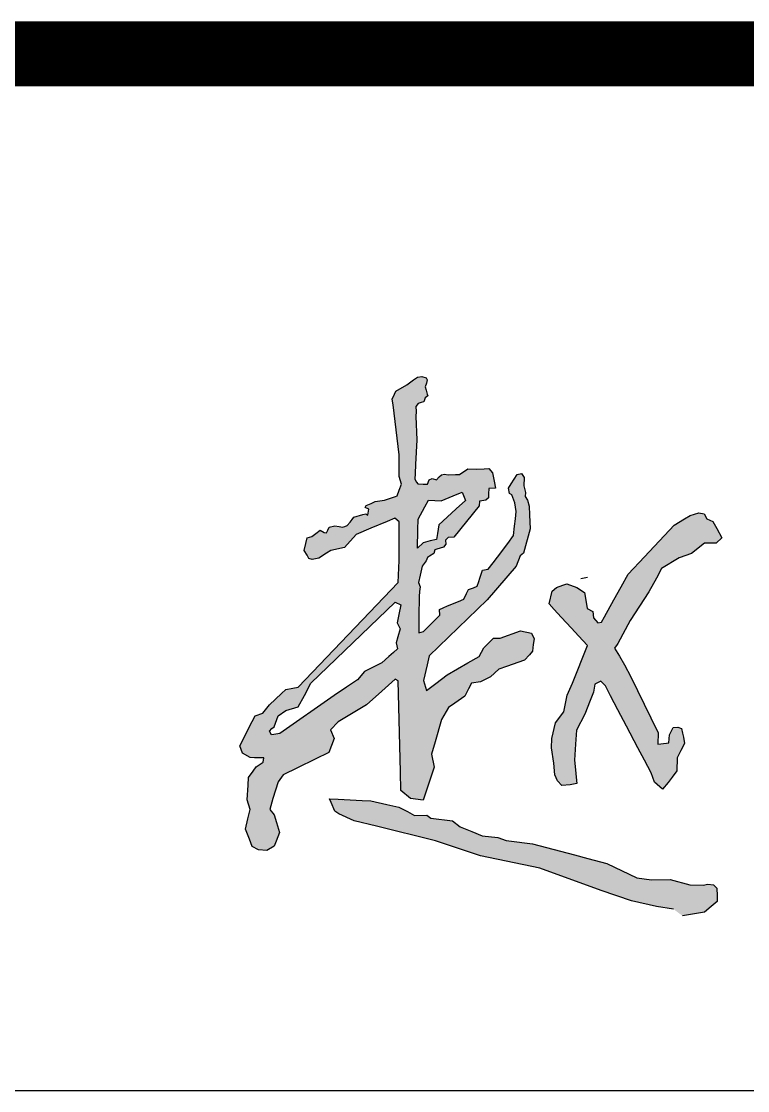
# Model space of a CAD drawing. Header units: inches. Extents: x -1293886 to -986005, y -15154 to 203628.
# Drawn here: x -1005121 to -1004560, y 79037 to 79862 of the extents above; entities that cross this region are included whole.
import ezdxf

# ---------------------------------------------------------------- set-up
doc = ezdxf.new("R2010")
doc.units = ezdxf.units.IN
doc.header["$LTSCALE"] = 100
doc.header["$MEASUREMENT"] = 0
doc.layers.get('0').update_dxf_attribs({"color": 252})
doc.layers.add('TK', color=142, linetype='Continuous')

# ---------------------------------------------------------------- blocks, each defined once
blk = doc.blocks.new('A$C05385F37')
at = {"layer": 'TK'}
for p, q in [((-8000, -26600), (-1000, -26600)), ((-1000, -26600), (-8000, -26600)), ((-8000, -26600), (-1000, -26600)), ((-8000, -26600), (-1000, -26600)), ((-8000, -26600), (-1000, -26600)), ((-8000, -26600), (-1000, -26600)), ((-8000, -27400), (-1000, -27400))]:
    blk.add_line(p, q, dxfattribs=at)
at = {"layer": 'TK', "const_width": 50}
for points in [[(-8000, -26600), (-1000, -26600)], [(-1000, -26600), (-8000, -26600)], [(-1000, -26600), (-7944, -26600)]]:
    blk.add_lwpolyline(points, dxfattribs=at)

msp = doc.modelspace()

# ---------------------------------------------------------------- hatches: boundary and pattern name
h = msp.add_hatch(color=1)
h.dxf.hatch_style = 1
h.paths.add_polyline_path([(-1004421.78, 79214.99), (-1004422.02, 79219.55), (-1004417.31, 79223.01), (-1004411.76, 79223.71), (-1004409.82, 79222.46), (-1004409.96, 79216.64), (-1004410.12, 79209.73), (-1004408.85, 79202.36), (-1004407.69, 79195.64), (-1004408.43, 79189.05), (-1004409.12, 79182.95), (-1004411.34, 79180.46), (-1004412.73, 79185.73), (-1004415.78, 79189.89), (-1004418.72, 79193.89), (-1004419.67, 79200.42), (-1004420.85, 79208.59)], flags=16)
h.paths.add_polyline_path([(-1004458.92, 79242.72), (-1004461.91, 79246.02), (-1004455.62, 79254.83), (-1004449.17, 79260.17), (-1004443.82, 79261.75), (-1004440.2, 79255.93), (-1004438, 79246.81), (-1004440.99, 79243.51), (-1004447.6, 79240.68), (-1004454.05, 79239.42)], flags=16)
h.paths.add_polyline_path([(-1004354.57, 79350.52), (-1004350.52, 79358.3), (-1004342.49, 79369.78), (-1004338.58, 79382.86), (-1004330.54, 79392.73), (-1004322.51, 79414.53), (-1004315.18, 79434.4), (-1004316.08, 79442.53), (-1004317.19, 79452.63), (-1004318.15, 79461.38), (-1004313.78, 79468.47), (-1004307.12, 79472.6), (-1004296.78, 79470.76), (-1004291.73, 79466.63), (-1004288.29, 79460.66), (-1004290.35, 79451.71), (-1004294.72, 79447.81), (-1004293.57, 79440.93), (-1004297.24, 79430.6), (-1004300.33, 79421.91), (-1004303.67, 79411.78), (-1004339.91, 79334.54), (-1004348.18, 79332.22), (-1004351.44, 79333.64), (-1004354.98, 79335.18), (-1004355.7, 79340.16), (-1004356.14, 79343.2), (-1004356.56, 79346.12)])
h.paths.add_polyline_path([(-1004435.86, 79279.81), (-1004435.06, 79277.56), (-1004433.34, 79272.69), (-1004432, 79268.89), (-1004426.45, 79260.22), (-1004426.85, 79254.66), (-1004424.6, 79250.16), (-1004423.62, 79248.2), (-1004418.5, 79248.04), (-1004416, 79247.97), (-1004414.93, 79250.56), (-1004415.46, 79252.94), (-1004416.22, 79256.38), (-1004418.24, 79259.69), (-1004421.11, 79269.42), (-1004420.05, 79276.35), (-1004419.39, 79280.63), (-1004417.38, 79284.87), (-1004415.91, 79287.98), (-1004419.78, 79291.8), (-1004431.24, 79290.47), (-1004437.61, 79289.73), (-1004443.88, 79289), (-1004446.19, 79283.79), (-1004440.36, 79283.39), (-1004437.64, 79283.2)], flags=16)
h.paths.add_polyline_path([(-1004470.6, 79400.65), (-1004468.1, 79398.78), (-1004460.95, 79400.95), (-1004453.8, 79398.57), (-1004451.2, 79393.37), (-1004452.93, 79385.14), (-1004454.6, 79377.23), (-1004457.91, 79372.58), (-1004457.7, 79366.95), (-1004457.53, 79362.64), (-1004457.44, 79360.2), (-1004446.43, 79374.31), (-1004439.28, 79375.61), (-1004434.51, 79377.13), (-1004428.66, 79385.79), (-1004419.78, 79392.94), (-1004415.66, 79407.01), (-1004409.81, 79417.19), (-1004400.93, 79421.95), (-1004393.34, 79420.22), (-1004388.14, 79415.46), (-1004390.53, 79408.09), (-1004393.56, 79399.87), (-1004396.56, 79391.72), (-1004410.68, 79373.88), (-1004432.61, 79351.31), (-1004431.65, 79348.45), (-1004380.08, 79364.1), (-1004375.68, 79362), (-1004373.39, 79357.99), (-1004371.18, 79354.13), (-1004376.06, 79349.78), (-1004381.18, 79345.23), (-1004450.65, 79300.19), (-1004448.54, 79297.44), (-1004443.24, 79296.8), (-1004439.42, 79296.35), (-1004436.68, 79303.79), (-1004429.69, 79304.63), (-1004421.19, 79305.66), (-1004415.78, 79306.32), (-1004412.32, 79304), (-1004407.54, 79300.8), (-1004402.79, 79299.77), (-1004399.15, 79298.98), (-1004395.8, 79303.36), (-1004393.82, 79305.96), (-1004391.57, 79308.02), (-1004384.09, 79314.85), (-1004376.11, 79318.39), (-1004371.56, 79320.4), (-1004367.21, 79320.51), (-1004364.88, 79317.12), (-1004365.94, 79308.44), (-1004366.47, 79304.14), (-1004366.93, 79300.34), (-1004378.59, 79297.16), (-1004383.66, 79295.77), (-1004386.57, 79291.76), (-1004387.69, 79290.22), (-1004390.89, 79285.83), (-1004395.26, 79284.95), (-1004399.96, 79281.43), (-1004399.25, 79273.22), (-1004394.09, 79252.1), (-1004388.92, 79249.29), (-1004384.96, 79247.13), (-1004377.42, 79246), (-1004368.81, 79245.69), (-1004361.33, 79248.18), (-1004352.93, 79250.99), (-1004347.08, 79252.94), (-1004345.72, 79257.13), (-1004345.72, 79265.16), (-1004345.72, 79270.43), (-1004342.74, 79273.18), (-1004332.87, 79272.95), (-1004324.15, 79272.75), (-1004319.79, 79272.95), (-1004316.35, 79269.97), (-1004310.38, 79268.83), (-1004307.86, 79273.64), (-1004306.31, 79276.58), (-1004297.99, 79277.77), (-1004294.77, 79274.79), (-1004297.3, 79270.2), (-1004299.39, 79266.4), (-1004300.92, 79263.62), (-1004298.22, 79261.26), (-1004295.85, 79260.35), (-1004289.83, 79270.38), (-1004260.04, 79307.27), (-1004259.69, 79311.91), (-1004261.83, 79314.94), (-1004262.48, 79315.86), (-1004267, 79313.69), (-1004329.56, 79283.62), (-1004336.74, 79284.99), (-1004337.45, 79289.27), (-1004339.77, 79291.41), (-1004339.95, 79295.86), (-1004337.81, 79301.57), (-1004335.96, 79306.49), (-1004331.39, 79311.37), (-1004318.62, 79324.58), (-1004272.52, 79348.84), (-1004268.88, 79350.75), (-1004267.18, 79364.98), (-1004271.43, 79372.24), (-1004274.75, 79377.91), (-1004278.69, 79401.18), (-1004277.48, 79404.97), (-1004275.63, 79410.8), (-1004281.1, 79414.27), (-1004285.93, 79414.27), (-1004287.82, 79417.72), (-1004281.36, 79424.18), (-1004280.4, 79432.59), (-1004276.2, 79444.43), (-1004267.41, 79446.53), (-1004261.87, 79441.75), (-1004256.75, 79437.34), (-1004262.06, 79402.42), (-1004260.15, 79392.87), (-1004257.85, 79381.41), (-1004256.14, 79373.77), (-1004254.24, 79365.36), (-1004245.82, 79366.32), (-1004237.98, 79373.39), (-1004212.67, 79391.2), (-1004204.26, 79390.48), (-1004200.65, 79386.64), (-1004199.69, 79377.27), (-1004199.29, 79373.35), (-1004209.06, 79369.1), (-1004210.27, 79360.94), (-1004244.87, 79343.67), (-1004258.09, 79344.12), (-1004264.17, 79344.32), (-1004271.45, 79340.55), (-1004313.44, 79312.95), (-1004314.48, 79306.48), (-1004310.72, 79307.26), (-1004247.56, 79335.84), (-1004241.87, 79334.16), (-1004237.86, 79330.93), (-1004237.47, 79327.05), (-1004236.3, 79321.62), (-1004237.21, 79316.7), (-1004279.05, 79255.1), (-1004277.54, 79252.89), (-1004275.86, 79250.42), (-1004198.38, 79226.72), (-1004174.98, 79219.57), (-1004162.3, 79218.79), (-1004149.55, 79218), (-1004128.93, 79210.39), (-1004064.07, 79198.99), (-1004057.38, 79197.81), (-1004053.26, 79194.19), (-1004050.92, 79192.13), (-1004042.86, 79194.59), (-1004036.32, 79196.59), (-1004030.45, 79194.39), (-1004026.25, 79190.19), (-1004018.8, 79183.18), (-1004018.55, 79177.64), (-1004018.41, 79174.46), (-1004023.58, 79169.6), (-1004031.38, 79166.08), (-1004040.69, 79169.6), (-1004048.19, 79172.43), (-1004065.7, 79179.05), (-1004078.44, 79179.15), (-1004090.77, 79182.67), (-1004100.18, 79185.36), (-1004112.41, 79188.85), (-1004119.95, 79191.01), (-1004128.86, 79193.55), (-1004165.76, 79199.77), (-1004190.42, 79207.82), (-1004250.31, 79223.92), (-1004295.11, 79238.75), (-1004303.41, 79233.47), (-1004324.3, 79209.33), (-1004331.11, 79201.45), (-1004337.48, 79194.09), (-1004343.91, 79186.66), (-1004349.74, 79179.92), (-1004355.5, 79182.42), (-1004360.96, 79184.79), (-1004362.3, 79189.97), (-1004363.78, 79195.7), (-1004365.28, 79201.5), (-1004366.75, 79207.16), (-1004367.33, 79212.35), (-1004363.3, 79215.62), (-1004356.26, 79216.37), (-1004355.75, 79211.34), (-1004355.15, 79205.32), (-1004354.58, 79199.59), (-1004348.2, 79200.53), (-1004340.91, 79204.3), (-1004339.4, 79211.59), (-1004332.85, 79217.88), (-1004321.6, 79228.69), (-1004312.72, 79243.53), (-1004314.48, 79250.32), (-1004318.26, 79251.58), (-1004324.15, 79253.54), (-1004329.58, 79250.57), (-1004338.64, 79245.63), (-1004354.7, 79233), (-1004369.34, 79230.82), (-1004378.7, 79229.43), (-1004386.35, 79230.43), (-1004390.98, 79231.03), (-1004393.65, 79231.38), (-1004393.67, 79225.29), (-1004393.71, 79214.61), (-1004394.46, 79168.75), (-1004395.2, 79160.44), (-1004400.21, 79157.26), (-1004404.49, 79153.72), (-1004414.02, 79152.38), (-1004422.45, 79173.31), (-1004424.91, 79186.98), (-1004429.37, 79201.27), (-1004433.67, 79210.03), (-1004443.05, 79206.95), (-1004453.05, 79201.42), (-1004489.95, 79176.67), (-1004497.74, 79175.21), (-1004508.91, 79173.12), (-1004515.02, 79171.98), (-1004514.51, 79180.56), (-1004515, 79192.95), (-1004510.14, 79201.21), (-1004500.17, 79201.46), (-1004495.56, 79201.57), (-1004494.09, 79196.11), (-1004489.23, 79194.41), (-1004482.66, 79200.24), (-1004436.46, 79228.43), (-1004437.43, 79231.83), (-1004443.51, 79230.38), (-1004469.04, 79221.38), (-1004476.82, 79223.33), (-1004481.2, 79227.95), (-1004483.46, 79230.32), (-1004483.63, 79234.75), (-1004480.71, 79237.91), (-1004479.65, 79253.23), (-1004475.44, 79255.63), (-1004470.93, 79259.39), (-1004466.88, 79264.94), (-1004464.47, 79274.25), (-1004446.19, 79283.79), (-1004455.76, 79283.28), (-1004468.12, 79282.62), (-1004470.56, 79282.48), (-1004476.02, 79277.15), (-1004487.49, 79265.93), (-1004495.74, 79264.1), (-1004507.74, 79252.91), (-1004528.79, 79239.86), (-1004531.95, 79237.9), (-1004534.66, 79243.85), (-1004538.94, 79253.26), (-1004533.59, 79257.97), (-1004531.54, 79259.77), (-1004521.33, 79263.3), (-1004416.32, 79336.81), (-1004526.37, 79295.91), (-1004532.25, 79298.73), (-1004534.36, 79303.89), (-1004533.19, 79308.59), (-1004529.19, 79311.88), (-1004523.72, 79316.38), (-1004508.05, 79323.85), (-1004465.75, 79340.99), (-1004464.58, 79344.75), (-1004470.45, 79344.28), (-1004473.7, 79344.02), (-1004477.11, 79351.43), (-1004481.88, 79361.82), (-1004480.82, 79378.36), (-1004480.14, 79389.13), (-1004479.66, 79396.55), (-1004478.5, 79400.65)])
h.paths.add_polyline_path([(-1004516.03, 79430.97), (-1004508.97, 79437.68), (-1004489.38, 79445.82), (-1004471.06, 79448.62), (-1004456.95, 79452.7), (-1004425.79, 79452.68), (-1004404.17, 79456.24), (-1004392.78, 79458.12), (-1004380.51, 79452.68), (-1004380, 79446.33), (-1004382.8, 79438.96), (-1004385.15, 79432.77), (-1004406.71, 79431.33), (-1004418.46, 79430.54), (-1004430.88, 79433.11), (-1004442.83, 79431.33), (-1004457.97, 79429.08), (-1004475.23, 79422.96), (-1004497.52, 79420.4), (-1004509.98, 79421.67), (-1004513.29, 79426.75)])
h.paths.add_polyline_path([(-1004417.65, 79537.93), (-1004414.5, 79543.23), (-1004414.45, 79543.23), (-1004398.53, 79544.38), (-1004384.59, 79521.3), (-1004384, 79507.22), (-1004383.8, 79502.38), (-1004385.47, 79500.48), (-1004386.5, 79495.49), (-1004388.55, 79487.87), (-1004393.98, 79483.76), (-1004400.14, 79474.82), (-1004416.13, 79463.82), (-1004430.22, 79459.57), (-1004456.95, 79452.7), (-1004463.19, 79453.72), (-1004464.64, 79457.48), (-1004460.14, 79458.21), (-1004452.88, 79459.38), (-1004444.33, 79465.89), (-1004439.15, 79469.84), (-1004427.94, 79473.86), (-1004421.27, 79479.52), (-1004413.44, 79488.5), (-1004407.23, 79495.63), (-1004406.19, 79508.36), (-1004407.93, 79512.57), (-1004414.6, 79518.07), (-1004419.18, 79521.86), (-1004421.42, 79528.08), (-1004420.4, 79533.29)])
h.paths.add_polyline_path([(-1004882.94, 79262.29), (-1004876.33, 79261.93), (-1004862.28, 79261.24), (-1004857.73, 79261.02), (-1004850.88, 79260.69), (-1004838.62, 79257.92), (-1004829.5, 79255.86), (-1004822.82, 79252.38), (-1004817.3, 79249.51), (-1004807.84, 79249.67), (-1004804.65, 79247.43), (-1004787.9, 79245.19), (-1004781.94, 79240.78), (-1004772.92, 79236.99), (-1004765, 79233.66), (-1004753.04, 79232.41), (-1004746.5, 79230.19), (-1004738.26, 79229.14), (-1004732.34, 79228.39), (-1004726.31, 79227.63), (-1004693.9, 79219.02), (-1004683.64, 79216.29), (-1004668.79, 79212.35), (-1004645.69, 79201.3), (-1004634.44, 79199.76), (-1004619.99, 79200.02), (-1004604.78, 79195.8), (-1004594.56, 79195.68), (-1004590.85, 79196.44), (-1004586.5, 79195.8), (-1004583.95, 79193.38), (-1004583.82, 79187.5), (-1004583.72, 79183.05), (-1004588.29, 79179.2), (-1004593.42, 79174.87), (-1004610.41, 79171.92), (-1004617.31, 79177.15), (-1004630.6, 79179.2), (-1004649.9, 79183.67), (-1004673.3, 79191.59), (-1004720.51, 79208.87), (-1004766.38, 79218.27), (-1004801.01, 79229.96), (-1004846.65, 79241.19), (-1004863.83, 79245.42), (-1004875.62, 79250.73), (-1004878.76, 79252.65), (-1004881.68, 79259.39)])
h.paths.add_polyline_path([(-1004702.72, 79427.12), (-1004699.81, 79428.16), (-1004691.96, 79425.27), (-1004685.97, 79421.42), (-1004685.11, 79415.64), (-1004684.15, 79409.14), (-1004679.55, 79406.88), (-1004679.12, 79401.96), (-1004675.7, 79398.11), (-1004672.91, 79398.54), (-1004670.56, 79402.81), (-1004663.47, 79415.7), (-1004657.85, 79425.91), (-1004652.47, 79435.68), (-1004639.74, 79449.01), (-1004616.97, 79473.49), (-1004609.03, 79478.25), (-1004604.54, 79480.94), (-1004597.79, 79482.88), (-1004593.69, 79482.08), (-1004591.71, 79478.25), (-1004587.08, 79476.27), (-1004584.04, 79470.85), (-1004579.99, 79463.64), (-1004584.44, 79459.62), (-1004593.43, 79459.48), (-1004603.61, 79451.56), (-1004613, 79448.12), (-1004626.55, 79440.04), (-1004630.47, 79432.6), (-1004636.39, 79422.05), (-1004650.79, 79399.9), (-1004660.28, 79382.17), (-1004660.94, 79381.32), (-1004663.06, 79378.62), (-1004659.19, 79372.38), (-1004655.1, 79365.79), (-1004650.21, 79356.3), (-1004634.9, 79324.66), (-1004629.34, 79313.16), (-1004629.46, 79304.47), (-1004622.88, 79305.34), (-1004620.99, 79305.59), (-1004620.52, 79311.73), (-1004617.54, 79317.19), (-1004614.07, 79317.56), (-1004611.27, 79316.63), (-1004610.34, 79312.91), (-1004609.56, 79309.8), (-1004608.85, 79305.07), (-1004611.65, 79299.61), (-1004614.58, 79293.89), (-1004614.73, 79283.8), (-1004618.37, 79278.9), (-1004621.59, 79274.98), (-1004625.87, 79269.78), (-1004632.1, 79275.26), (-1004634.62, 79282.4), (-1004639.8, 79292.19), (-1004644.81, 79301.68), (-1004653.69, 79318.45), (-1004660.24, 79330.85), (-1004666.07, 79341.86), (-1004669.91, 79349.44), (-1004673.41, 79353.08), (-1004678.04, 79350.84), (-1004679.02, 79344.68), (-1004681.68, 79338.1), (-1004685.92, 79327.62), (-1004692.32, 79315.29), (-1004693.02, 79304.51), (-1004693.86, 79292.05), (-1004693.16, 79284.78), (-1004692.61, 79279.08), (-1004692.13, 79274.01), (-1004697.22, 79273.02), (-1004703.67, 79272.6), (-1004706.89, 79276.1), (-1004708.99, 79280.72), (-1004709.83, 79289.81), (-1004711.65, 79301.57), (-1004711.23, 79308.85), (-1004708.57, 79321.03), (-1004701.99, 79329.43), (-1004699.47, 79342.16), (-1004695.4, 79351.4), (-1004683.75, 79380.52), (-1004690.67, 79388.03), (-1004696.1, 79393.92), (-1004704.04, 79402.54), (-1004709.49, 79408.45), (-1004713.44, 79412.74), (-1004711.01, 79422.57), (-1004707.65, 79425.34)])
h.paths.add_polyline_path([(-1004927.29, 79316.57), (-1004925.57, 79317.92), (-1004922.51, 79326.29), (-1004916.58, 79330.38), (-1004906.97, 79333.24), (-1004902.27, 79342.02), (-1004897.18, 79351.53), (-1004832.14, 79414.05), (-1004827.77, 79412), (-1004829.31, 79404.55), (-1004830.65, 79398.09), (-1004828.29, 79393.5), (-1004830.09, 79387.34), (-1004831.44, 79382.7), (-1004830.4, 79377.89), (-1004833.56, 79375.11), (-1004837.02, 79372.07), (-1004842.52, 79367.24), (-1004855.91, 79360.6), (-1004861.39, 79353.97), (-1004869.77, 79348.31), (-1004879.17, 79341.97), (-1004921.31, 79312.73), (-1004925.91, 79311.97), (-1004927.6, 79311.68), (-1004929.29, 79314.42)], flags=16)
h.paths.add_polyline_path([(-1004810.59, 79459.93), (-1004814.93, 79455.63), (-1004814.63, 79469.78), (-1004814.46, 79478.09), (-1004809.32, 79487.46), (-1004806.45, 79492.7), (-1004796.64, 79492.18), (-1004787.5, 79496.01), (-1004780.45, 79498.96), (-1004778.06, 79492.47), (-1004785.14, 79485.99), (-1004792.14, 79479.58), (-1004798.59, 79473.67), (-1004799.59, 79467.13), (-1004800.31, 79462.41), (-1004805.19, 79461.23)], flags=16)
h.paths.add_polyline_path([(-1004832.68, 79574.51), (-1004831.67, 79576.95), (-1004823.32, 79581.71), (-1004818, 79585.53), (-1004814.97, 79587.7), (-1004811.74, 79588.19), (-1004808.25, 79587.17), (-1004807.43, 79585.53), (-1004808.15, 79583.06), (-1004808.97, 79580.26), (-1004808.25, 79577.52), (-1004807.46, 79574.49), (-1004807.11, 79573.17), (-1004809.07, 79571.68), (-1004810.1, 79568.6), (-1004812.25, 79567.98), (-1004814.44, 79567.36), (-1004816.16, 79565.11), (-1004816.05, 79561.01), (-1004816.36, 79557.21), (-1004815.57, 79539.22), (-1004816.53, 79520.27), (-1004816.89, 79513.24), (-1004817.11, 79509), (-1004815.63, 79506.71), (-1004814.67, 79505.23), (-1004810.65, 79505.08), (-1004807.33, 79504.96), (-1004805.85, 79508.43), (-1004803.68, 79509.33), (-1004800.42, 79508.52), (-1004798.16, 79510.6), (-1004796.42, 79512.19), (-1004794.09, 79512.86), (-1004791.28, 79512.22), (-1004785.67, 79512.5), (-1004782.46, 79512.65), (-1004776.26, 79517.02), (-1004769.2, 79516.66), (-1004763.41, 79516.93), (-1004760.05, 79517.08), (-1004757.21, 79513.74), (-1004755.92, 79507.45), (-1004754.8, 79501.99), (-1004759.94, 79501.61), (-1004760.15, 79497.54), (-1004760.31, 79494.45), (-1004762.33, 79492.62), (-1004765.28, 79492.12), (-1004767.04, 79491.83), (-1004767.39, 79488.4), (-1004786.91, 79464.26), (-1004791.42, 79463.95), (-1004793.32, 79461.79), (-1004793.15, 79458.85), (-1004794.97, 79456.44), (-1004800.07, 79454.88), (-1004801.6, 79454.41), (-1004802.49, 79451.51), (-1004805.69, 79449.44), (-1004807.32, 79448.38), (-1004808.37, 79445.98), (-1004811.32, 79441.78), (-1004812.91, 79434.84), (-1004814.17, 79429.31), (-1004813.03, 79425.82), (-1004813.4, 79422.16), (-1004813.76, 79418.48), (-1004813.91, 79402.96), (-1004814, 79393.92), (-1004814.03, 79390.4), (-1004810.39, 79391.47), (-1004806.09, 79395.76), (-1004801.11, 79400.74), (-1004797.81, 79404.04), (-1004797.96, 79408.48), (-1004795.05, 79409.71), (-1004791.81, 79411.07), (-1004783.34, 79414.64), (-1004779.3, 79416.33), (-1004777.26, 79420.59), (-1004775.72, 79423.79), (-1004771.89, 79425.19), (-1004768.81, 79426.31), (-1004767.6, 79430.09), (-1004766.82, 79432.49), (-1004765.8, 79435.68), (-1004764.84, 79438.67), (-1004760.54, 79439.44), (-1004756.71, 79444.35), (-1004753.3, 79448.7), (-1004745.35, 79459.35), (-1004740.86, 79465.35), (-1004740.09, 79472.54), (-1004739.47, 79478.22), (-1004738.85, 79483.97), (-1004739.84, 79490.66), (-1004742.08, 79496.92), (-1004744.06, 79497.74), (-1004744.72, 79501.87), (-1004742.65, 79505.42), (-1004738.03, 79512.6), (-1004734.72, 79513.42), (-1004732.66, 79510.12), (-1004732.82, 79503.77), (-1004731.67, 79498.57), (-1004732, 79495.68), (-1004730.1, 79492.71), (-1004728.78, 79488.08), (-1004728.53, 79481.31), (-1004728.13, 79470.5), (-1004733.23, 79451.74), (-1004735.68, 79449.87), (-1004738.71, 79441.84), (-1004761.09, 79415.91), (-1004805.86, 79372.57), (-1004807.5, 79365.78), (-1004810.45, 79353.56), (-1004807.97, 79345.86), (-1004800.94, 79351.25), (-1004792.13, 79358.01), (-1004776.09, 79367.18), (-1004767.46, 79372.12), (-1004763.9, 79378.89), (-1004756.36, 79386.29), (-1004751.06, 79386.17), (-1004735.52, 79391.81), (-1004727.11, 79390.2), (-1004725.04, 79385.71), (-1004725.61, 79381.34), (-1004726.3, 79376.12), (-1004728.61, 79373.51), (-1004732.4, 79369.22), (-1004746.31, 79364.47), (-1004752.31, 79362.43), (-1004758.57, 79356.31), (-1004766.33, 79352.43), (-1004773.28, 79351.41), (-1004775.53, 79347.12), (-1004778.53, 79341.4), (-1004786.15, 79336.1), (-1004791.14, 79332.63), (-1004796.57, 79323.44), (-1004801.41, 79306.31), (-1004804.12, 79296.71), (-1004802.07, 79286.71), (-1004806.97, 79272.01), (-1004810.53, 79261.33), (-1004820.37, 79262.54), (-1004827.89, 79268.74), (-1004828.21, 79283.12), (-1004829.81, 79353.32), (-1004832.3, 79354.71), (-1004842.58, 79345.41), (-1004854.31, 79334.78), (-1004876.14, 79321.81), (-1004882.24, 79315.53), (-1004879.3, 79308.74), (-1004883.38, 79298.1), (-1004894.02, 79292.89), (-1004907.5, 79286.3), (-1004918.78, 79280.79), (-1004922.56, 79275.46), (-1004926.54, 79262.44), (-1004929.06, 79254.17), (-1004925.55, 79250.01), (-1004923.77, 79244.09), (-1004921.4, 79236.2), (-1004923.97, 79229.69), (-1004925.52, 79225.77), (-1004931.27, 79222.39), (-1004937.59, 79222.98), (-1004942.53, 79225.55), (-1004944.7, 79231.07), (-1004947.74, 79238.82), (-1004945.88, 79246.85), (-1004944.24, 79253.95), (-1004946.48, 79261.45), (-1004945.69, 79272.89), (-1004945.29, 79278.7), (-1004941.74, 79283.74), (-1004939.4, 79287.06), (-1004934.04, 79290.45), (-1004933.64, 79293.81), (-1004940.75, 79294), (-1004944.15, 79294.1), (-1004950.03, 79297.55), (-1004952, 79303.28), (-1004942.53, 79322.02), (-1004940.38, 79326.27), (-1004934.24, 79328.33), (-1004929.3, 79334.84), (-1004920.02, 79343.52), (-1004916.72, 79346.61), (-1004911.14, 79347.66), (-1004907.13, 79348.42), (-1004829.78, 79429.12), (-1004829.15, 79446.28), (-1004829.11, 79464.93), (-1004829.08, 79476.04), (-1004832.5, 79478.81), (-1004838.37, 79476.34), (-1004851.02, 79471.02), (-1004862.19, 79466.32), (-1004871.4, 79456.29), (-1004881.93, 79453.97), (-1004885.33, 79451.73), (-1004891.2, 79447.89), (-1004896.28, 79446.85), (-1004898.73, 79447.8), (-1004900.22, 79450.25), (-1004902.41, 79453.84), (-1004901.07, 79459.38), (-1004900.04, 79463.64), (-1004896.5, 79464.8), (-1004893.52, 79467.03), (-1004890.13, 79469.57), (-1004886.93, 79467.88), (-1004885.33, 79467.46), (-1004884.27, 79469.58), (-1004883.08, 79471.96), (-1004878.85, 79472.98), (-1004875.34, 79472.35), (-1004872.85, 79471.89), (-1004870.98, 79472.35), (-1004869.28, 79473.09), (-1004866.83, 79475.85), (-1004865.34, 79477.87), (-1004864, 79479.7), (-1004857.16, 79481.59), (-1004854.9, 79482.22), (-1004853.44, 79481.17), (-1004852.48, 79485.84), (-1004855.35, 79487.12), (-1004854.5, 79488.5), (-1004850.67, 79490.2), (-1004847.57, 79491.58), (-1004840.47, 79492.75), (-1004832.07, 79495.51), (-1004830.73, 79495.95), (-1004829.07, 79500.52), (-1004827.39, 79505.13), (-1004829.24, 79511.1), (-1004829.07, 79527.74), (-1004833.87, 79566.21), (-1004834.41, 79570.61)])
edge = h.paths.add_edge_path(flags=17)
edge.add_line((-1004876.33, 79261.93), (-1004873.14, 79261.77))

# ---------------------------------------------------------------- linework, layer by layer
at = {"color": 1}
for p, q in [((-1004814.97, 79587.7), (-1004811.74, 79588.19)), ((-1004811.74, 79588.19), (-1004808.25, 79587.17)), ((-1004831.67, 79576.95), (-1004823.32, 79581.71)), ((-1004823.32, 79581.71), (-1004818, 79585.53)), ((-1004818, 79585.53), (-1004814.97, 79587.7)), ((-1004808.15, 79583.06), (-1004808.97, 79580.26)), ((-1004808.97, 79580.26), (-1004808.25, 79577.52)), ((-1004808.25, 79587.17), (-1004807.43, 79585.53)), ((-1004807.43, 79585.53), (-1004808.15, 79583.06)), ((-1004834.41, 79570.61), (-1004832.68, 79574.51)), ((-1004832.68, 79574.51), (-1004831.67, 79576.95)), ((-1004809.07, 79571.68), (-1004810.1, 79568.6)), ((-1004807.11, 79573.17), (-1004809.07, 79571.68)), ((-1004808.25, 79577.52), (-1004807.46, 79574.49)), ((-1004807.46, 79574.49), (-1004807.11, 79573.17)), ((-1004833.87, 79566.21), (-1004834.41, 79570.61)), ((-1004829.07, 79527.74), (-1004833.87, 79566.21)), ((-1004814.44, 79567.36), (-1004816.16, 79565.11)), ((-1004816.16, 79565.11), (-1004816.05, 79561.01)), ((-1004812.25, 79567.98), (-1004814.44, 79567.36)), ((-1004810.1, 79568.6), (-1004812.25, 79567.98)), ((-1004816.05, 79561.01), (-1004816.36, 79557.21)), ((-1004816.36, 79557.21), (-1004815.57, 79539.22)), ((-1004815.57, 79539.22), (-1004816.53, 79520.27)), ((-1004829.24, 79511.1), (-1004829.07, 79527.74)), ((-1004816.53, 79520.27), (-1004816.89, 79513.24)), ((-1004782.46, 79512.65), (-1004776.26, 79517.02)), ((-1004776.26, 79517.02), (-1004769.2, 79516.66)), ((-1004769.2, 79516.66), (-1004763.41, 79516.93)), ((-1004763.41, 79516.93), (-1004760.05, 79517.08)), ((-1004760.05, 79517.08), (-1004757.21, 79513.74)), ((-1004757.21, 79513.74), (-1004755.92, 79507.45)), ((-1004827.39, 79505.13), (-1004829.24, 79511.1)), ((-1004816.89, 79513.24), (-1004817.11, 79509)), ((-1004817.11, 79509), (-1004815.63, 79506.71)), ((-1004815.63, 79506.71), (-1004814.67, 79505.23)), ((-1004807.33, 79504.96), (-1004805.85, 79508.43)), ((-1004805.85, 79508.43), (-1004803.68, 79509.33)), ((-1004803.68, 79509.33), (-1004800.42, 79508.52)), ((-1004800.42, 79508.52), (-1004798.16, 79510.6)), ((-1004798.16, 79510.6), (-1004796.42, 79512.19)), ((-1004796.42, 79512.19), (-1004794.09, 79512.86)), ((-1004794.09, 79512.86), (-1004791.28, 79512.22)), ((-1004791.28, 79512.22), (-1004785.67, 79512.5)), ((-1004785.67, 79512.5), (-1004782.46, 79512.65)), ((-1004755.92, 79507.45), (-1004754.8, 79501.99)), ((-1004744.72, 79501.87), (-1004742.65, 79505.42)), ((-1004742.65, 79505.42), (-1004738.03, 79512.6)), ((-1004738.03, 79512.6), (-1004734.72, 79513.42)), ((-1004734.72, 79513.42), (-1004732.66, 79510.12)), ((-1004732.66, 79510.12), (-1004732.82, 79503.77)), ((-1004830.73, 79495.95), (-1004829.07, 79500.52)), ((-1004829.07, 79500.52), (-1004827.39, 79505.13)), ((-1004814.67, 79505.23), (-1004810.65, 79505.08)), ((-1004810.65, 79505.08), (-1004807.33, 79504.96)), ((-1004787.5, 79496.01), (-1004780.45, 79498.96)), ((-1004780.45, 79498.96), (-1004778.06, 79492.47)), ((-1004760.15, 79497.54), (-1004760.31, 79494.45)), ((-1004759.94, 79501.61), (-1004760.15, 79497.54)), ((-1004754.8, 79501.99), (-1004759.94, 79501.61)), ((-1004744.06, 79497.74), (-1004744.72, 79501.87)), ((-1004742.08, 79496.92), (-1004744.06, 79497.74)), ((-1004732.82, 79503.77), (-1004731.67, 79498.57)), ((-1004731.67, 79498.57), (-1004732, 79495.68)), ((-1004854.5, 79488.5), (-1004850.67, 79490.2)), ((-1004850.67, 79490.2), (-1004847.57, 79491.58)), ((-1004847.57, 79491.58), (-1004840.47, 79492.75)), ((-1004840.47, 79492.75), (-1004832.07, 79495.51)), ((-1004832.07, 79495.51), (-1004830.73, 79495.95)), ((-1004809.32, 79487.46), (-1004806.45, 79492.7)), ((-1004806.45, 79492.7), (-1004796.64, 79492.18)), ((-1004796.64, 79492.18), (-1004787.5, 79496.01)), ((-1004778.06, 79492.47), (-1004785.14, 79485.99)), ((-1004767.04, 79491.83), (-1004767.39, 79488.4)), ((-1004765.28, 79492.12), (-1004767.04, 79491.83)), ((-1004762.33, 79492.62), (-1004765.28, 79492.12)), ((-1004760.31, 79494.45), (-1004762.33, 79492.62)), ((-1004739.84, 79490.66), (-1004742.08, 79496.92)), ((-1004738.85, 79483.97), (-1004739.84, 79490.66)), ((-1004732, 79495.68), (-1004730.1, 79492.71)), ((-1004730.1, 79492.71), (-1004728.78, 79488.08)), ((-1004864, 79479.7), (-1004857.16, 79481.59)), ((-1004857.16, 79481.59), (-1004854.9, 79482.22)), ((-1004855.35, 79487.12), (-1004854.5, 79488.5)), ((-1004852.48, 79485.84), (-1004855.35, 79487.12)), ((-1004854.9, 79482.22), (-1004853.44, 79481.17)), ((-1004853.44, 79481.17), (-1004852.48, 79485.84)), ((-1004853.44, 79481.17), (-1004853.44, 79481.17)), ((-1004814.46, 79478.09), (-1004809.32, 79487.46)), ((-1004785.14, 79485.99), (-1004792.14, 79479.58)), ((-1004767.39, 79488.4), (-1004786.91, 79464.26)), ((-1004739.47, 79478.22), (-1004738.85, 79483.97)), ((-1004728.78, 79488.08), (-1004728.53, 79481.31)), ((-1004728.53, 79481.31), (-1004728.13, 79470.5)), ((-1004609.03, 79478.25), (-1004604.54, 79480.94)), ((-1004604.54, 79480.94), (-1004597.79, 79482.88)), ((-1004597.79, 79482.88), (-1004593.69, 79482.08)), ((-1004593.69, 79482.08), (-1004591.71, 79478.25)), ((-1004883.08, 79471.96), (-1004878.85, 79472.98)), ((-1004878.85, 79472.98), (-1004875.34, 79472.35)), ((-1004875.34, 79472.35), (-1004872.85, 79471.89)), ((-1004872.85, 79471.89), (-1004870.98, 79472.35)), ((-1004870.98, 79472.35), (-1004869.28, 79473.09)), ((-1004869.28, 79473.09), (-1004866.83, 79475.85)), ((-1004869.28, 79473.09), (-1004869.28, 79473.09)), ((-1004866.83, 79475.85), (-1004865.34, 79477.87)), ((-1004865.34, 79477.87), (-1004864, 79479.7)), ((-1004838.37, 79476.34), (-1004851.02, 79471.02)), ((-1004832.5, 79478.81), (-1004838.37, 79476.34)), ((-1004829.08, 79476.04), (-1004832.5, 79478.81)), ((-1004829.11, 79464.93), (-1004829.08, 79476.04)), ((-1004814.63, 79469.78), (-1004814.46, 79478.09)), ((-1004798.59, 79473.67), (-1004799.59, 79467.13)), ((-1004792.14, 79479.58), (-1004798.59, 79473.67)), ((-1004740.86, 79465.35), (-1004740.09, 79472.54)), ((-1004740.09, 79472.54), (-1004739.47, 79478.22)), ((-1004639.74, 79449.01), (-1004616.97, 79473.49)), ((-1004616.97, 79473.49), (-1004609.03, 79478.25)), ((-1004591.71, 79478.25), (-1004587.08, 79476.27)), ((-1004587.08, 79476.27), (-1004584.04, 79470.85)), ((-1004900.04, 79463.64), (-1004896.5, 79464.8)), ((-1004896.5, 79464.8), (-1004893.52, 79467.03)), ((-1004893.52, 79467.03), (-1004890.13, 79469.57)), ((-1004890.13, 79469.57), (-1004886.93, 79467.88)), ((-1004886.93, 79467.88), (-1004885.33, 79467.46)), ((-1004885.33, 79467.46), (-1004884.27, 79469.58)), ((-1004884.27, 79469.58), (-1004883.08, 79471.96)), ((-1004862.19, 79466.32), (-1004871.4, 79456.29)), ((-1004851.02, 79471.02), (-1004862.19, 79466.32)), ((-1004829.15, 79446.28), (-1004829.11, 79464.93)), ((-1004814.93, 79455.63), (-1004814.63, 79469.78)), ((-1004799.59, 79467.13), (-1004800.31, 79462.41)), ((-1004786.91, 79464.26), (-1004791.42, 79463.95)), ((-1004745.35, 79459.35), (-1004740.86, 79465.35)), ((-1004728.13, 79470.5), (-1004733.23, 79451.74)), ((-1004584.04, 79470.85), (-1004579.99, 79463.64)), ((-1004902.41, 79453.84), (-1004901.07, 79459.38)), ((-1004901.07, 79459.38), (-1004900.04, 79463.64)), ((-1004871.4, 79456.29), (-1004881.93, 79453.97)), ((-1004810.59, 79459.93), (-1004814.93, 79455.63)), ((-1004805.19, 79461.23), (-1004810.59, 79459.93)), ((-1004800.31, 79462.41), (-1004805.19, 79461.23)), ((-1004794.97, 79456.44), (-1004800.07, 79454.88)), ((-1004793.15, 79458.85), (-1004794.97, 79456.44)), ((-1004791.42, 79463.95), (-1004793.32, 79461.79)), ((-1004793.32, 79461.79), (-1004793.15, 79458.85)), ((-1004753.3, 79448.7), (-1004745.35, 79459.35)), ((-1004593.43, 79459.48), (-1004603.61, 79451.56)), ((-1004584.44, 79459.62), (-1004593.43, 79459.48)), ((-1004579.99, 79463.64), (-1004584.44, 79459.62)), ((-1004900.22, 79450.25), (-1004902.41, 79453.84)), ((-1004898.73, 79447.8), (-1004900.22, 79450.25)), ((-1004896.28, 79446.85), (-1004898.73, 79447.8)), ((-1004891.2, 79447.89), (-1004896.28, 79446.85)), ((-1004885.33, 79451.73), (-1004891.2, 79447.89)), ((-1004881.93, 79453.97), (-1004885.33, 79451.73)), ((-1004807.32, 79448.38), (-1004808.37, 79445.98)), ((-1004805.69, 79449.44), (-1004807.32, 79448.38)), ((-1004802.49, 79451.51), (-1004805.69, 79449.44)), ((-1004801.6, 79454.41), (-1004802.49, 79451.51)), ((-1004800.07, 79454.88), (-1004801.6, 79454.41)), ((-1004756.71, 79444.35), (-1004753.3, 79448.7)), ((-1004735.68, 79449.87), (-1004738.71, 79441.84)), ((-1004733.23, 79451.74), (-1004735.68, 79449.87)), ((-1004652.47, 79435.68), (-1004639.74, 79449.01)), ((-1004613, 79448.12), (-1004626.55, 79440.04)), ((-1004603.61, 79451.56), (-1004613, 79448.12)), ((-1004829.78, 79429.12), (-1004829.15, 79446.28)), ((-1004811.32, 79441.78), (-1004812.91, 79434.84)), ((-1004808.37, 79445.98), (-1004811.32, 79441.78)), ((-1004764.84, 79438.67), (-1004760.54, 79439.44)), ((-1004738.71, 79441.84), (-1004761.09, 79415.91)), ((-1004760.54, 79439.44), (-1004756.71, 79444.35)), ((-1004626.55, 79440.04), (-1004630.47, 79432.6)), ((-1004812.91, 79434.84), (-1004814.17, 79429.31)), ((-1004767.6, 79430.09), (-1004766.82, 79432.49)), ((-1004766.82, 79432.49), (-1004765.8, 79435.68)), ((-1004765.8, 79435.68), (-1004764.84, 79438.67)), ((-1004683.7, 79433.11), (-1004688.8, 79432.12)), ((-1004657.85, 79425.91), (-1004652.47, 79435.68)), ((-1004630.47, 79432.6), (-1004636.39, 79422.05)), ((-1004907.13, 79348.42), (-1004829.78, 79429.12)), ((-1004814.17, 79429.31), (-1004813.03, 79425.82)), ((-1004813.03, 79425.82), (-1004813.4, 79422.16)), ((-1004777.26, 79420.59), (-1004775.72, 79423.79)), ((-1004775.72, 79423.79), (-1004771.89, 79425.19)), ((-1004771.89, 79425.19), (-1004768.81, 79426.31)), ((-1004768.81, 79426.31), (-1004767.6, 79430.09)), ((-1004711.01, 79422.57), (-1004707.65, 79425.34)), ((-1004707.65, 79425.34), (-1004702.72, 79427.12)), ((-1004702.72, 79427.12), (-1004699.81, 79428.16)), ((-1004699.81, 79428.16), (-1004699.81, 79428.16)), ((-1004699.81, 79428.16), (-1004691.96, 79425.27)), ((-1004691.96, 79425.27), (-1004685.97, 79421.42)), ((-1004663.47, 79415.7), (-1004657.85, 79425.91)), ((-1004813.76, 79418.48), (-1004813.91, 79402.96)), ((-1004813.4, 79422.16), (-1004813.76, 79418.48)), ((-1004761.09, 79415.91), (-1004805.86, 79372.57)), ((-1004791.81, 79411.07), (-1004783.34, 79414.64)), ((-1004783.34, 79414.64), (-1004779.3, 79416.33)), ((-1004779.3, 79416.33), (-1004777.26, 79420.59)), ((-1004713.44, 79412.74), (-1004711.01, 79422.57)), ((-1004685.97, 79421.42), (-1004685.11, 79415.64)), ((-1004685.11, 79415.64), (-1004684.15, 79409.14)), ((-1004670.56, 79402.81), (-1004663.47, 79415.7)), ((-1004636.39, 79422.05), (-1004650.79, 79399.9)), ((-1004897.18, 79351.53), (-1004832.14, 79414.05)), ((-1004832.14, 79414.05), (-1004827.77, 79412)), ((-1004827.77, 79412), (-1004829.31, 79404.55)), ((-1004797.96, 79408.48), (-1004795.05, 79409.71)), ((-1004797.81, 79404.04), (-1004797.96, 79408.48)), ((-1004795.05, 79409.71), (-1004791.81, 79411.07)), ((-1004709.49, 79408.45), (-1004713.44, 79412.74)), ((-1004704.04, 79402.54), (-1004709.49, 79408.45)), ((-1004684.15, 79409.14), (-1004679.55, 79406.88)), ((-1004679.55, 79406.88), (-1004679.12, 79401.96)), ((-1004829.31, 79404.55), (-1004830.65, 79398.09)), ((-1004830.65, 79398.09), (-1004828.29, 79393.5)), ((-1004813.91, 79402.96), (-1004814, 79393.92)), ((-1004806.09, 79395.76), (-1004801.11, 79400.74)), ((-1004801.11, 79400.74), (-1004797.81, 79404.04)), ((-1004696.1, 79393.92), (-1004704.04, 79402.54)), ((-1004679.12, 79401.96), (-1004675.7, 79398.11)), ((-1004675.7, 79398.11), (-1004672.91, 79398.54)), ((-1004672.91, 79398.54), (-1004670.56, 79402.81)), ((-1004650.79, 79399.9), (-1004660.28, 79382.17)), ((-1004828.29, 79393.5), (-1004830.09, 79387.34)), ((-1004814, 79393.92), (-1004814.03, 79390.4)), ((-1004814.03, 79390.4), (-1004810.39, 79391.47)), ((-1004810.39, 79391.47), (-1004806.09, 79395.76)), ((-1004751.06, 79386.17), (-1004735.52, 79391.81)), ((-1004735.52, 79391.81), (-1004727.11, 79390.2)), ((-1004727.11, 79390.2), (-1004725.04, 79385.71)), ((-1004690.67, 79388.03), (-1004696.1, 79393.92)), ((-1004830.09, 79387.34), (-1004831.44, 79382.7)), ((-1004831.44, 79382.7), (-1004830.4, 79377.89)), ((-1004763.9, 79378.89), (-1004756.36, 79386.29)), ((-1004756.36, 79386.29), (-1004751.06, 79386.17)), ((-1004725.04, 79385.71), (-1004725.61, 79381.34)), ((-1004683.75, 79380.52), (-1004690.67, 79388.03)), ((-1004660.28, 79382.17), (-1004660.94, 79381.32)), ((-1004833.56, 79375.11), (-1004837.02, 79372.07)), ((-1004830.4, 79377.89), (-1004833.56, 79375.11)), ((-1004767.46, 79372.12), (-1004763.9, 79378.89)), ((-1004763.9, 79378.89), (-1004763.9, 79378.89)), ((-1004728.61, 79373.51), (-1004732.4, 79369.22)), ((-1004726.3, 79376.12), (-1004728.61, 79373.51)), ((-1004725.61, 79381.34), (-1004726.3, 79376.12)), ((-1004695.4, 79351.4), (-1004683.75, 79380.52)), ((-1004660.94, 79381.32), (-1004663.06, 79378.62)), ((-1004663.06, 79378.62), (-1004659.19, 79372.38)), ((-1004842.52, 79367.24), (-1004855.91, 79360.6)), ((-1004837.02, 79372.07), (-1004842.52, 79367.24)), ((-1004807.5, 79365.78), (-1004810.45, 79353.56)), ((-1004805.86, 79372.57), (-1004807.5, 79365.78)), ((-1004792.13, 79358.01), (-1004776.09, 79367.18)), ((-1004776.09, 79367.18), (-1004767.46, 79372.12)), ((-1004732.4, 79369.22), (-1004746.31, 79364.47)), ((-1004659.19, 79372.38), (-1004655.1, 79365.79)), ((-1004655.1, 79365.79), (-1004650.21, 79356.3)), ((-1004855.91, 79360.6), (-1004861.39, 79353.97)), ((-1004800.94, 79351.25), (-1004792.13, 79358.01)), ((-1004752.31, 79362.43), (-1004758.57, 79356.31)), ((-1004746.31, 79364.47), (-1004752.31, 79362.43)), ((-1004902.27, 79342.02), (-1004897.18, 79351.53)), ((-1004861.39, 79353.97), (-1004869.77, 79348.31)), ((-1004832.3, 79354.71), (-1004842.58, 79345.41)), ((-1004829.81, 79353.32), (-1004832.3, 79354.71)), ((-1004828.21, 79283.12), (-1004829.81, 79353.32)), ((-1004810.45, 79353.56), (-1004807.97, 79345.86)), ((-1004807.97, 79345.86), (-1004800.94, 79351.25)), ((-1004773.28, 79351.41), (-1004775.53, 79347.12)), ((-1004766.33, 79352.43), (-1004773.28, 79351.41)), ((-1004758.57, 79356.31), (-1004766.33, 79352.43)), ((-1004699.47, 79342.16), (-1004695.4, 79351.4)), ((-1004678.04, 79350.84), (-1004679.02, 79344.68)), ((-1004673.41, 79353.08), (-1004678.04, 79350.84)), ((-1004669.91, 79349.44), (-1004673.41, 79353.08)), ((-1004666.07, 79341.86), (-1004669.91, 79349.44)), ((-1004650.21, 79356.3), (-1004634.9, 79324.66)), ((-1004929.3, 79334.84), (-1004920.02, 79343.52)), ((-1004879.17, 79341.97), (-1004921.31, 79312.73)), ((-1004920.02, 79343.52), (-1004916.72, 79346.61)), ((-1004916.72, 79346.61), (-1004911.14, 79347.66)), ((-1004911.14, 79347.66), (-1004907.13, 79348.42)), ((-1004906.97, 79333.24), (-1004902.27, 79342.02)), ((-1004869.77, 79348.31), (-1004879.17, 79341.97)), ((-1004842.58, 79345.41), (-1004854.31, 79334.78)), ((-1004778.53, 79341.4), (-1004786.15, 79336.1)), ((-1004775.53, 79347.12), (-1004778.53, 79341.4)), ((-1004701.99, 79329.43), (-1004699.47, 79342.16)), ((-1004679.02, 79344.68), (-1004681.68, 79338.1)), ((-1004660.24, 79330.85), (-1004666.07, 79341.86)), ((-1004934.24, 79328.33), (-1004929.3, 79334.84)), ((-1004916.58, 79330.38), (-1004906.97, 79333.24)), ((-1004854.31, 79334.78), (-1004876.14, 79321.81)), ((-1004791.14, 79332.63), (-1004796.57, 79323.44)), ((-1004786.15, 79336.1), (-1004791.14, 79332.63)), ((-1004681.68, 79338.1), (-1004685.92, 79327.62)), ((-1004942.53, 79322.02), (-1004940.38, 79326.27)), ((-1004940.38, 79326.27), (-1004934.24, 79328.33)), ((-1004925.57, 79317.92), (-1004922.51, 79326.29)), ((-1004922.51, 79326.29), (-1004916.58, 79330.38)), ((-1004708.57, 79321.03), (-1004701.99, 79329.43)), ((-1004685.92, 79327.62), (-1004692.32, 79315.29)), ((-1004653.69, 79318.45), (-1004660.24, 79330.85)), ((-1004634.9, 79324.66), (-1004629.34, 79313.16)), ((-1004952, 79303.28), (-1004942.53, 79322.02)), ((-1004929.29, 79314.42), (-1004927.29, 79316.57)), ((-1004927.29, 79316.57), (-1004925.57, 79317.92)), ((-1004876.14, 79321.81), (-1004882.24, 79315.53)), ((-1004882.24, 79315.53), (-1004879.3, 79308.74)), ((-1004796.57, 79323.44), (-1004801.41, 79306.31)), ((-1004711.23, 79308.85), (-1004708.57, 79321.03)), ((-1004644.81, 79301.68), (-1004653.69, 79318.45)), ((-1004620.52, 79311.73), (-1004617.54, 79317.19)), ((-1004617.54, 79317.19), (-1004614.07, 79317.56)), ((-1004614.07, 79317.56), (-1004611.27, 79316.63)), ((-1004611.27, 79316.63), (-1004610.34, 79312.91)), ((-1004927.6, 79311.68), (-1004929.29, 79314.42)), ((-1004925.91, 79311.97), (-1004927.6, 79311.68)), ((-1004927.6, 79311.68), (-1004927.6, 79311.68)), ((-1004921.31, 79312.73), (-1004925.91, 79311.97)), ((-1004879.3, 79308.74), (-1004883.38, 79298.1)), ((-1004711.65, 79301.57), (-1004711.23, 79308.85)), ((-1004692.32, 79315.29), (-1004693.02, 79304.51)), ((-1004629.34, 79313.16), (-1004629.46, 79304.47)), ((-1004620.99, 79305.59), (-1004620.52, 79311.73)), ((-1004610.34, 79312.91), (-1004609.56, 79309.8)), ((-1004609.56, 79309.8), (-1004608.85, 79305.07)), ((-1004950.03, 79297.55), (-1004952, 79303.28)), ((-1004801.41, 79306.31), (-1004804.12, 79296.71)), ((-1004709.83, 79289.81), (-1004711.65, 79301.57)), ((-1004693.02, 79304.51), (-1004693.86, 79292.05)), ((-1004639.8, 79292.19), (-1004644.81, 79301.68)), ((-1004629.46, 79304.47), (-1004622.88, 79305.34)), ((-1004622.88, 79305.34), (-1004620.99, 79305.59)), ((-1004611.65, 79299.61), (-1004614.58, 79293.89)), ((-1004608.85, 79305.07), (-1004611.65, 79299.61)), ((-1004944.15, 79294.1), (-1004950.03, 79297.55)), ((-1004940.75, 79294), (-1004944.15, 79294.1)), ((-1004933.64, 79293.81), (-1004940.75, 79294)), ((-1004934.04, 79290.45), (-1004933.64, 79293.81)), ((-1004933.64, 79293.81), (-1004933.64, 79293.81)), ((-1004894.02, 79292.89), (-1004907.5, 79286.3)), ((-1004883.38, 79298.1), (-1004894.02, 79292.89)), ((-1004804.12, 79296.71), (-1004802.07, 79286.71)), ((-1004693.86, 79292.05), (-1004693.16, 79284.78)), ((-1004634.62, 79282.4), (-1004639.8, 79292.19)), ((-1004614.58, 79293.89), (-1004614.73, 79283.8)), ((-1004945.29, 79278.7), (-1004941.74, 79283.74)), ((-1004941.74, 79283.74), (-1004939.4, 79287.06)), ((-1004939.4, 79287.06), (-1004934.04, 79290.45)), ((-1004907.5, 79286.3), (-1004918.78, 79280.79)), ((-1004827.89, 79268.74), (-1004828.21, 79283.12)), ((-1004802.07, 79286.71), (-1004806.97, 79272.01)), ((-1004708.99, 79280.72), (-1004709.83, 79289.81)), ((-1004693.16, 79284.78), (-1004692.61, 79279.08)), ((-1004614.73, 79283.8), (-1004618.37, 79278.9)), ((-1004945.69, 79272.89), (-1004945.29, 79278.7)), ((-1004922.56, 79275.46), (-1004926.54, 79262.44)), ((-1004918.78, 79280.79), (-1004922.56, 79275.46)), ((-1004706.89, 79276.1), (-1004708.99, 79280.72)), ((-1004703.67, 79272.6), (-1004706.89, 79276.1)), ((-1004692.61, 79279.08), (-1004692.13, 79274.01)), ((-1004632.1, 79275.26), (-1004634.62, 79282.4)), ((-1004625.87, 79269.78), (-1004632.1, 79275.26)), ((-1004621.59, 79274.98), (-1004625.87, 79269.78)), ((-1004618.37, 79278.9), (-1004621.59, 79274.98)), ((-1004946.48, 79261.45), (-1004945.69, 79272.89)), ((-1004820.37, 79262.54), (-1004827.89, 79268.74)), ((-1004806.97, 79272.01), (-1004810.53, 79261.33)), ((-1004697.22, 79273.02), (-1004703.67, 79272.6)), ((-1004692.13, 79274.01), (-1004697.22, 79273.02)), ((-1004944.24, 79253.95), (-1004946.48, 79261.45)), ((-1004926.54, 79262.44), (-1004929.06, 79254.17)), ((-1004882.94, 79262.29), (-1004876.33, 79261.93)), ((-1004881.68, 79259.39), (-1004882.94, 79262.29)), ((-1004878.76, 79252.65), (-1004881.68, 79259.39)), ((-1004876.33, 79261.93), (-1004873.14, 79261.77)), ((-1004876.33, 79261.93), (-1004862.28, 79261.24)), ((-1004862.28, 79261.24), (-1004857.73, 79261.02)), ((-1004857.73, 79261.02), (-1004850.88, 79260.69)), ((-1004850.88, 79260.69), (-1004838.62, 79257.92)), ((-1004838.62, 79257.92), (-1004829.5, 79255.86)), ((-1004810.53, 79261.33), (-1004820.37, 79262.54)), ((-1004945.88, 79246.85), (-1004944.24, 79253.95)), ((-1004929.06, 79254.17), (-1004925.55, 79250.01)), ((-1004925.55, 79250.01), (-1004923.77, 79244.09)), ((-1004875.62, 79250.73), (-1004878.76, 79252.65)), ((-1004863.83, 79245.42), (-1004875.62, 79250.73)), ((-1004829.5, 79255.86), (-1004822.82, 79252.38)), ((-1004822.82, 79252.38), (-1004817.3, 79249.51)), ((-1004817.3, 79249.51), (-1004807.84, 79249.67)), ((-1004807.84, 79249.67), (-1004804.65, 79247.43)), ((-1004947.74, 79238.82), (-1004945.88, 79246.85)), ((-1004923.77, 79244.09), (-1004921.4, 79236.2)), ((-1004846.65, 79241.19), (-1004863.83, 79245.42)), ((-1004804.65, 79247.43), (-1004787.9, 79245.19)), ((-1004787.9, 79245.19), (-1004781.94, 79240.78)), ((-1004944.7, 79231.07), (-1004947.74, 79238.82)), ((-1004921.4, 79236.2), (-1004923.97, 79229.69)), ((-1004801.01, 79229.96), (-1004846.65, 79241.19)), ((-1004781.94, 79240.78), (-1004772.92, 79236.99)), ((-1004772.92, 79236.99), (-1004765, 79233.66)), ((-1004765, 79233.66), (-1004753.04, 79232.41)), ((-1004942.53, 79225.55), (-1004944.7, 79231.07)), ((-1004937.59, 79222.98), (-1004942.53, 79225.55)), ((-1004925.52, 79225.77), (-1004931.27, 79222.39)), ((-1004923.97, 79229.69), (-1004925.52, 79225.77)), ((-1004766.38, 79218.27), (-1004801.01, 79229.96)), ((-1004753.04, 79232.41), (-1004746.5, 79230.19)), ((-1004746.5, 79230.19), (-1004738.26, 79229.14)), ((-1004738.26, 79229.14), (-1004732.34, 79228.39)), ((-1004732.34, 79228.39), (-1004726.31, 79227.63)), ((-1004726.31, 79227.63), (-1004693.9, 79219.02)), ((-1004931.27, 79222.39), (-1004937.59, 79222.98)), ((-1004720.51, 79208.87), (-1004766.38, 79218.27)), ((-1004693.9, 79219.02), (-1004683.64, 79216.29)), ((-1004673.3, 79191.59), (-1004720.51, 79208.87)), ((-1004683.64, 79216.29), (-1004668.79, 79212.35)), ((-1004668.79, 79212.35), (-1004645.69, 79201.3)), ((-1004645.69, 79201.3), (-1004634.44, 79199.76)), ((-1004634.44, 79199.76), (-1004619.99, 79200.02)), ((-1004619.99, 79200.02), (-1004604.78, 79195.8)), ((-1004604.78, 79195.8), (-1004594.56, 79195.68)), ((-1004594.56, 79195.68), (-1004590.85, 79196.44)), ((-1004590.85, 79196.44), (-1004586.5, 79195.8)), ((-1004586.5, 79195.8), (-1004583.95, 79193.38)), ((-1004583.95, 79193.38), (-1004583.82, 79187.5)), ((-1004649.9, 79183.67), (-1004673.3, 79191.59)), ((-1004630.6, 79179.2), (-1004649.9, 79183.67)), ((-1004583.82, 79187.5), (-1004583.72, 79183.05)), ((-1004617.31, 79177.15), (-1004630.6, 79179.2)), ((-1004588.29, 79179.2), (-1004593.42, 79174.87)), ((-1004583.72, 79183.05), (-1004588.29, 79179.2)), ((-1004593.42, 79174.87), (-1004610.41, 79171.92))]:
    msp.add_line(p, q, dxfattribs=at)

# ---------------------------------------------------------------- block references
at = {"color": 4}
msp.add_blockref('A$C05385F37', (-1002300.22, 106437.14), dxfattribs=at)

doc.saveas('drawing.dxf')
